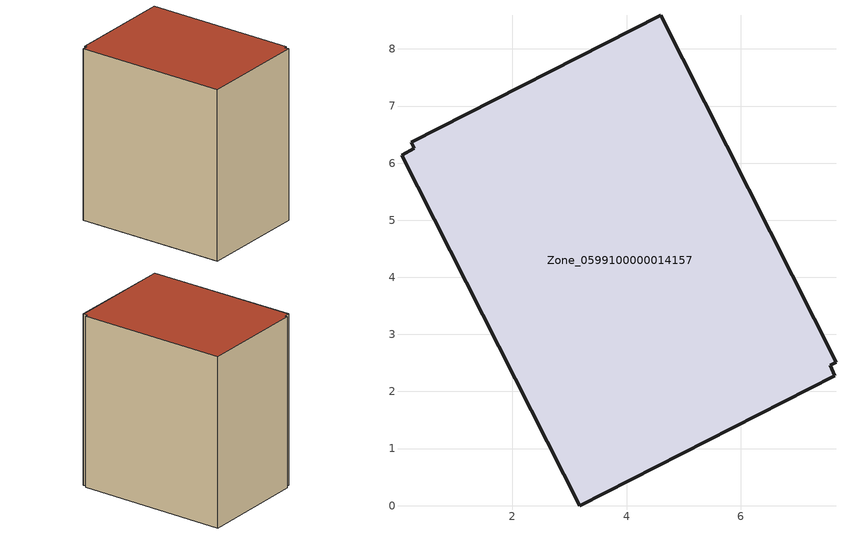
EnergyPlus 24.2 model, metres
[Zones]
Zone_0599100000014157
 floor ground (C_G): 7.56,2.46 7.65,2.27 3.18,0 0.06,6.14 0.28,6.26 0.23,6.37 4.6,8.59 7.67,2.51 z0
 wall outside (C_F): 4.6,8.59 0.23,6.37 0.28,6.26 0.06,6.14 3.18,0 7.65,2.27 7.56,2.46 7.67,2.51 4.6,8.59 z0:7.83
 roof outside (C_R): 7.65,2.27 7.56,2.46 7.67,2.51 4.6,8.59 0.23,6.37 0.28,6.26 0.06,6.14 3.18,0 z7.83
[BUILDING]
Pand.0599100000014157: North Axis=0; Terrain=City; Loads Convergence Tolerance Value=0.04; Temperature Convergence Tolerance Value=0.4; Solar Distribution=FullExterior; Maximum Number of Warmup Days=25; Minimum Number of Warmup Days=1
[Site:Location]
Rotterdam.The.Hague.AP_ZH_NLD Design_Conditions: Latitude=51.96; Longitude=4.45; Time Zone=1; Elevation=-4.5
[SITE:GROUNDTEMPERATURE:BUILDINGSURFACE]
18, 18, 18, 18, 18, 18, 18, 18, 18, 18, 18, 18
[MATERIAL] Thermal Absorptance=0.9; Solar Absorptance=0.7; Visible Absorptance=0.7
Name | Roughness | Thickness | Conductivity | Density | Specific Heat
G.TC.1946 | MediumSmooth | 0.15 | 1 | 540 | 1210
F.TC.1946 | Rough | 0.3 | 0.857143 | 1920 | 840
R.TC.1946 | MediumRough | 0.2 | 0.909091 | 1500 | 1000
[CONSTRUCTION]
C_G: G.TC.1946
C_F: F.TC.1946
C_R: R.TC.1946
[ZONE]
Zone_0599100000014157: Type=1; Multiplier=1; Ceiling Height=Autocalculate; Volume=Autocalculate; Floor Area=autocalculate; Part of Total Floor Area=Yes
[ZONEINFILTRATION:DESIGNFLOWRATE]
Infil_Zone_0599100000014157: Zone or ZoneList or Space or SpaceList=Zone_0599100000014157; Schedule=AlwaysOn; Design Flow Rate Calculation Method=Flow/Area; Flow Rate per Floor Area=0.003; Constant Term Coefficient=1; Temperature Term Coefficient=0; Velocity Term Coefficient=0; Velocity Squared Term Coefficient=0
[HVACTEMPLATE:ZONE:IDEALLOADSAIRSYSTEM]
Zone_0599100000014157: Maximum Heating Supply Air Temperature=50; Minimum Cooling Supply Air Temperature=13; Maximum Heating Supply Air Humidity Ratio=0.0156; Minimum Cooling Supply Air Humidity Ratio=0.0077; Heating Limit=NoLimit; Cooling Limit=NoLimit; Dehumidification Control Type=ConstantSensibleHeatRatio; Cooling Sensible Heat Ratio=0.7; Dehumidification Setpoint=60; Humidification Control Type=None; Humidification Setpoint=30; Outdoor Air Method=None; Outdoor Air Flow Rate per Person=0.00944; Outdoor Air Flow Rate per Zone Floor Area=0; Outdoor Air Flow Rate per Zone=0; Demand Controlled Ventilation Type=None; Outdoor Air Economizer Type=NoEconomizer; Heat Recovery Type=None; Sensible Heat Recovery Effectiveness=0.7; Latent Heat Recovery Effectiveness=0.65
[ZONECONTROL:THERMOSTAT]
ThermostatControl_Zone_0599100000014157: Zone or ZoneList=Zone_0599100000014157; Control Type Schedule=DualSetpointControlType; Control 1=Thermostat_Zone_0599100000014157; Temperature Difference Between Cutout And Setpoint=0
[THERMOSTATSETPOINT:DUALSETPOINT]
Thermostat_Zone_0599100000014157: Heating Setpoint Temperature Schedule=HeatingSetpoint_Zone_0599100000014157; Cooling Setpoint Temperature Schedule=CoolingSetpoint_Zone_0599100000014157
[SCHEDULE:COMPACT]
HeatingSetpoint_Zone_0599100000014157: Through: 12/31, For: AllDays, Until: 24:00, 21
CoolingSetpoint_Zone_0599100000014157: Through: 12/31, For: AllDays, Until: 24:00, 24
DualSetpointControlType: Through: 12/31, For: AllDays, Until: 24:00, 4
AlwaysOn: Through: 12/31, For: AllDays, Until: 24:00, 1
